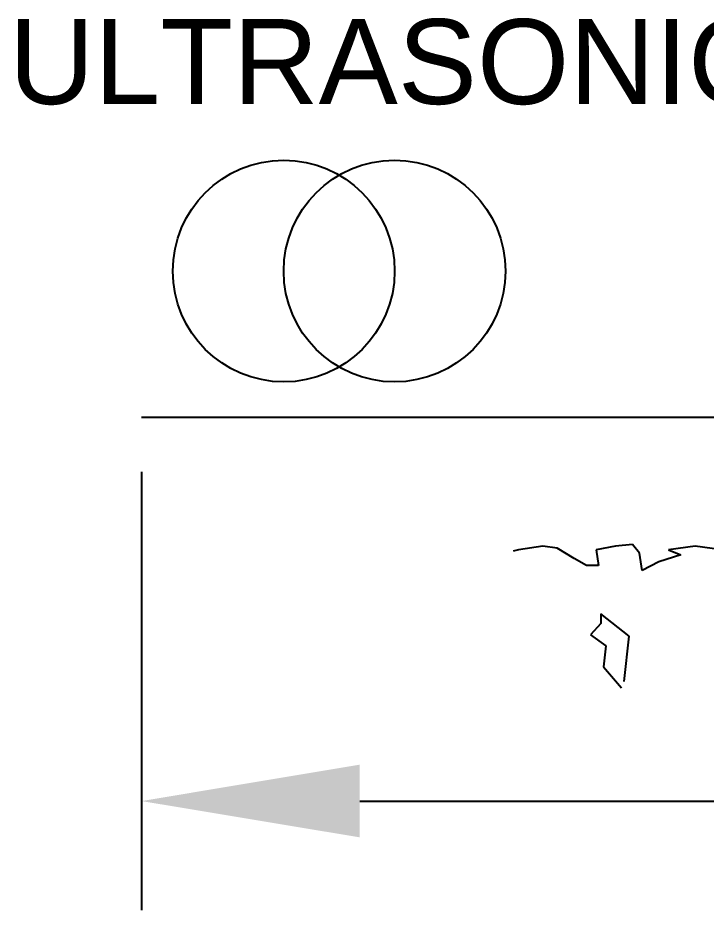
# Model space of a CAD drawing. Header units: inches. Extents: x -28 to 837, y -22 to 590.
# Drawn here: x 421.39 to 448.71, y 206.42 to 241.85 of the extents above; entities that cross this region are included whole.
import ezdxf

# ---------------------------------------------------------------- set-up
doc = ezdxf.new("R2010")
doc.units = ezdxf.units.IN
doc.header["$MEASUREMENT"] = 0
doc.layers.add('dwgmodels.com', color=250, linetype='Continuous')
doc.styles.get("Standard").update_dxf_attribs({"font": 'arial.ttf'})
doc.dimstyles.new('Annotative', dxfattribs={"dimscale": 0, "dimtxt": 0.18, "dimasz": 0.18, "dimexe": 0.18, "dimexo": 0.0625, "dimgap": 0.09, "dimtad": 0, "dimtih": 1, "dimtoh": 1, "dimdec": 4, "dimzin": 0, "dimdsep": 46, "dimtxsty": 'Standard', "dimcen": 0.09, "dimadec": 0, "dimazin": 0, "dimtfac": 1, "dimtdec": 4, "dimtofl": 0, "dimtmove": 0, "dimatfit": 3, "dimfxl": 1, "dimtolj": 1, "dimtzin": 0, "dimarcsym": 0})

# ---------------------------------------------------------------- blocks, each defined once
blk = doc.blocks.new('*D33')
at = {"color": 0, "lineweight": -2, "transparency": 16777216}
for p, q in [((2236.14, 98.19), (2236.14, 47.97)), ((3049.14, 98.19), (3049.14, 47.97)), ((2261.14, 60.47), (3024.14, 60.47))]:
    blk.add_line(p, q, dxfattribs=at)
at = {"color": 0, "transparency": 16777216}
for points in [[(2261.14, 64.64), (2261.14, 56.31), (2236.14, 60.47)], [(3024.14, 64.64), (3024.14, 56.31), (3049.14, 60.47)]]:
    blk.add_solid(points, dxfattribs=at)
at = {"layer": 'Defpoints', "color": 0, "transparency": 16777216}
for p in [(2236.14, 104.44), (3049.14, 104.44), (3049.14, 60.47)]:
    blk.add_point(p, dxfattribs=at)
at = {"color": 0, "transparency": 16777216, "insert": (2642.64, 79.5), "char_height": 25, "attachment_point": 5}
blk.add_mtext('813', dxfattribs=at)
blk = doc.blocks.new('bushes 030')
at = {"color": 0}
for p, q in [((-170.75, 472.04), (-189.2, 468.09)), ((-159.65, 470.04), (-170.75, 472.04)), ((-115.3, 472.04), (-130.1, 468.09)), ((-102.37, 474), (-115.3, 472.04)), ((-96.86, 464.09), (-102.37, 474)), ((-54.37, 472.04), (-74.68, 468.09)), ((-34.02, 468.09), (-54.37, 472.04)), ((-189.2, 468.09), (-193.28, 466.62)), ((-146.72, 458.19), (-159.65, 470.04)), ((-130.1, 468.09), (-128.23, 450.24)), ((-94.99, 444.33), (-96.86, 464.09)), ((-74.68, 468.09), (-65.44, 462.14)), ((-137.47, 450.24), (-146.72, 458.19)), ((-65.44, 462.14), (-82.06, 454.23)), ((-128.23, 450.24), (-137.47, 450.24)), ((-82.06, 454.23), (-94.99, 444.33)), ((-126.46, 394.81), (-126.46, 383.74)), ((-104.7, 368.95), (-126.46, 394.81)), ((-126.46, 383.74), (-134.41, 370.81)), ((-134.41, 370.81), (-122.51, 357.88)), ((-108.65, 317.22), (-104.7, 368.95)), ((-122.51, 357.88), (-124.5, 333.84)), ((-124.5, 333.84), (-110.65, 309.84))]:
    blk.add_line(p, q, dxfattribs=at)
blk = doc.blocks.new('Garden')
blk.add_line((1999.82004, -246.3337), (2812.82004, -246.3337))
at = {"layer": 'dwgmodels.com', "color": 4, "xscale": 0.15, "yscale": 0.1}
blk.add_blockref('bushes 030', (2071.38528, -308.32325), dxfattribs=at)
dim = blk.add_linear_dim(base=(2812.82004, -290.2977), p1=(1999.82004, -246.3337), p2=(2812.82004, -246.3337), dimstyle='Annotative')
dim.commit()
dim.dimension.update_dxf_attribs({"geometry": '*D33', "text_midpoint": (2406.32004, -271.27485), "insert": (-236.31763, -350.77107)})

msp = doc.modelspace()

# ---------------------------------------------------------------- linework, layer by layer
at = {"color": 5}
for centre in [(431.945, 231.794), (436.346, 231.794)]:
    msp.add_circle(centre, 4.401, dxfattribs=at)

# ---------------------------------------------------------------- block references
at = {"xscale": 0.3465639121819872, "yscale": 0.3465639121819872, "zscale": 0.6931278243639744}
msp.add_blockref('Garden', (-266.765, 311.36), dxfattribs=at)

# ---------------------------------------------------------------- texts
at = {"color": 5, "insert": (421.032, 241.797), "char_height": 3.37203, "attachment_point": 1}
msp.add_mtext_dynamic_manual_height_columns('ULTRASONIC SENSOR', width=65.14015, gutter_width=16.86, heights=[17.487], dxfattribs=at)

doc.saveas('drawing.dxf')
